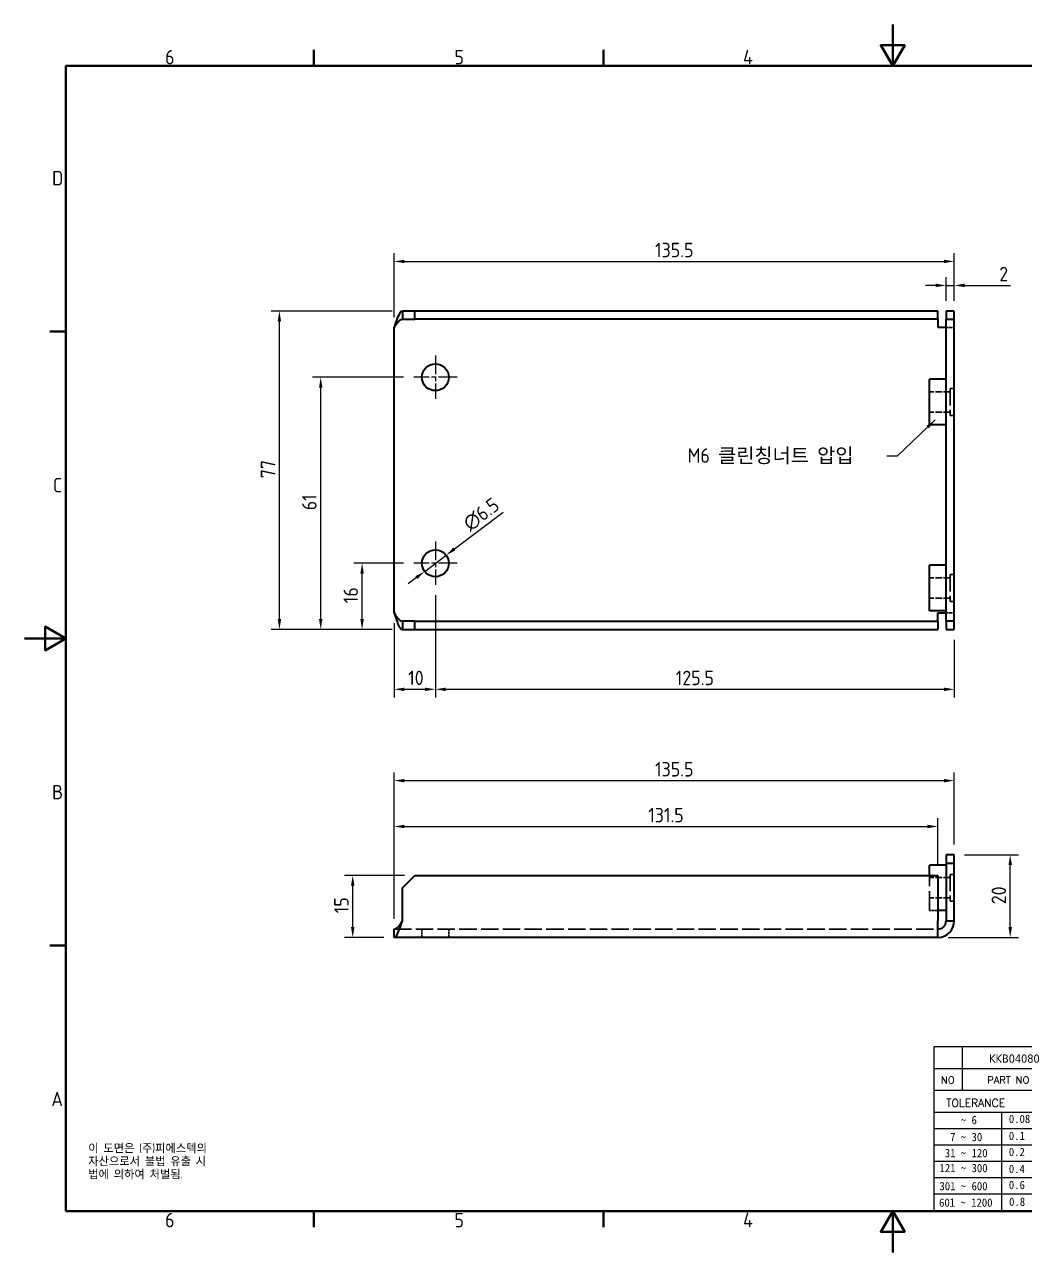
# Model space of a CAD drawing. Header units: millimetres. Extents: x 0 to 420, y 0 to 297.
# Drawn here: x 0 to 242.3, y 0 to 297 of the extents above; entities that cross this region are included whole.
import ezdxf
from ezdxf.enums import TextEntityAlignment as Align

# ---------------------------------------------------------------- set-up
doc = ezdxf.new("R2010")
doc.units = ezdxf.units.MM
doc.linetypes.add('CHAIN', pattern=[0.3543, 0.2362, -0.0295, 0.0591, -0.0295])
doc.linetypes.add('DASHED', pattern=[0.2067, 0.1654, -0.0413])
doc.layers.get('0').update_dxf_attribs({"color": 3, "lineweight": 25})
for name, color, linetype, lineweight in [('가려진 것(ISO)', 2, 'DASHED', 35), ('가시적인 것(ISO)', 3, 'Continuous', 40), ('경계(ISO)', 7, 'Continuous', 70), ('기호(ISO)', 7, 'Continuous', 25), ('제목(ISO)', 7, 'Continuous', 50), ('중심 표식(ISO)', 7, 'Continuous', 25), ('치수(ISO)', 7, 'Continuous', 25), ('해치(ISO)', 7, 'Continuous', 18)]:
    doc.layers.add(name, color=color, linetype=linetype, lineweight=lineweight)
doc.styles.add('HAN_291', font='')
doc.styles.add('HAN_370', font='', dxfattribs={"width": 2})
doc.styles.add('RC_284', font='ROMANC.shx')
doc.styles.add('RC_287', font='ROMANC.shx')
doc.styles.add('RC_292', font='ROMANC.shx')
doc.styles.add('ROMANT_294', font='romant.shx')
doc.styles.add('문자 텍스트_PSTEK_POSCO', font='isocp.shx')
doc.styles.add('치수 텍스트_PSTEK_POSCO', font='isocp.shx')
doc.styles.add('텍스트 스타일198', font='tahoma.ttf')
doc.styles.add('텍스트 스타일333', font='ROMANC.shx', dxfattribs={"width": 0.8})
doc.styles.get('HAN_291').set_extended_font_data('GulimChe')
doc.styles.get('HAN_370').set_extended_font_data('GulimChe')
doc.dimstyles.new('치수_PSTEK_POSCO', dxfattribs={"dimtxt": 3.5, "dimasz": 2.5, "dimexe": 2, "dimexo": 2.5, "dimgap": 1, "dimtad": 1, "dimrnd": 1e-08, "dimdsep": 46, "dimtxsty": '치수 텍스트_PSTEK_POSCO', "dimcen": 0.09, "dimdle": 10, "dimclrd": 7, "dimclre": 7, "dimclrt": 2, "dimadec": 1, "dimazin": 2, "dimtfac": 1, "dimtmove": 0, "dimatfit": 3, "dimfxl": 0, "dimtolj": 1, "dimlwd": -1, "dimlwe": -1, "dimarcsym": 0})
doc.dimstyles.new('치수_PSTEK_POSCO$7', dxfattribs={"dimtxt": 3.5, "dimasz": 2.5, "dimexe": 2, "dimexo": 2.5, "dimgap": 1, "dimtad": 1, "dimrnd": 1e-08, "dimdsep": 46, "dimtxsty": '치수 텍스트_PSTEK_POSCO', "dimcen": 0.09, "dimdle": 10, "dimclrd": 7, "dimclre": 7, "dimclrt": 2, "dimadec": 1, "dimazin": 2, "dimtfac": 1, "dimtmove": 0, "dimatfit": 3, "dimfxl": 0, "dimtolj": 1, "dimlwd": -1, "dimlwe": -1, "dimarcsym": 0})

# ---------------------------------------------------------------- blocks, each defined once
blk = doc.blocks.new('경계 Default Border')
at = {"layer": '경계(ISO)'}
for p, q in [((70, 287), (70, 290.9)), ((140, 287), (140, 290.9)), ((10, 222.75), (6.1, 222.75)), ((10, 74.25), (6.1, 74.25)), ((70, 10), (70, 6.1)), ((140, 10), (140, 6.1))]:
    blk.add_line(p, q, dxfattribs=at)
at = {"layer": '경계(ISO)', "flags": 128}
for points in [[(210, 297), (210, 287), (207.11, 292), (212.89, 292), (210, 287)], [(10, 10), (10, 287), (410, 287), (410, 10), (10, 10)], [(0, 148.5), (10, 148.5), (5, 151.39), (5, 145.61), (10, 148.5)], [(210, 0), (210, 10), (207.11, 5), (212.89, 5), (210, 10)]]:
    blk.add_lwpolyline(points, dxfattribs=at)
at = {"layer": '경계(ISO)', "color": 2, "char_height": 3.5, "attachment_point": 7, "style": '문자 텍스트_PSTEK_POSCO'}
for s, insert in [('6', (34, 287.37)), ('5', (104, 287.37)), ('4', (173.8, 287.4)), ('D', (6.66, 258.09)), ('C', (6.85, 183.84)), ('B', (6.66, 109.59)), ('A', (6.47, 35.37)), ('6', (34, 6.07)), ('5', (104, 6.07)), ('4', (173.8, 6.1))]:
    blk.add_mtext(s, dxfattribs=dict(at, insert=insert))
blk = doc.blocks.new('제목 블록 PSTEK')
for color, points in [(252, [(317.22, 17.06), (322.03, 21.63), (322.28, 21.94), (317.05, 16.98), (318.75, 16.19), (316, 12.72), (316.34, 13), (318.92, 16.27)]), (5, [(321.62, 17.42), (319.53, 18.25), (322.45, 22.02), (317.22, 17.06), (318.92, 16.27), (316.17, 12.8)]), (1, [(324.48, 19.61), (325.24, 19.61), (325.24, 20.26), (321.23, 20.26), (321.23, 19.61), (321.98, 19.61), (321.98, 15.34), (324.48, 15.34)]), (252, [(321.98, 19.61), (321.4, 19.61), (321.4, 19.46), (321.98, 19.46)]), (252, [(324.66, 19.46), (325.42, 19.46), (325.42, 20.11), (325.24, 20.11), (325.24, 19.61), (324.48, 19.61), (324.48, 15.34), (322.16, 15.34), (322.16, 15.19), (324.66, 15.19)]), (1, [(329.23, 20.26), (325.66, 20.26), (325.66, 15.34), (329.36, 15.34), (329.36, 15.99), (328.11, 15.99), (328.11, 17.56), (329.23, 17.56), (329.23, 18.26), (328.11, 18.26), (328.11, 19.61), (329.23, 19.61)]), (252, [(328.29, 19.46), (329.41, 19.46), (329.41, 20.11), (329.23, 20.11), (329.23, 19.61), (328.11, 19.61), (328.11, 18.26), (328.29, 18.26)]), (252, [(328.29, 17.42), (329.41, 17.42), (329.41, 18.11), (329.23, 18.11), (329.23, 17.56), (328.11, 17.56), (328.11, 15.99), (328.29, 15.99)]), (1, [(332.33, 20.26), (329.86, 20.26), (329.86, 15.34), (332.33, 15.34), (332.33, 17.43), (333.07, 15.34), (335.49, 15.34), (334.25, 19.31), (335.44, 20.26), (334.31, 20.26), (332.33, 19)]), (252, [(332.51, 20.11), (332.33, 20.11), (332.33, 19), (332.51, 19.11)]), (252, [(335.62, 20.11), (335.25, 20.11), (334.25, 19.31), (335.49, 15.34), (333.2, 15.34), (333.25, 15.19), (335.66, 15.19), (334.43, 19.16)]), (252, [(329.54, 15.85), (329.36, 15.85), (329.36, 15.34), (325.83, 15.34), (325.83, 15.19), (329.54, 15.19)]), (252, [(332.51, 16.93), (332.33, 17.43), (332.33, 15.34), (330.04, 15.34), (330.04, 15.19), (332.51, 15.19)])]:
    blk.add_hatch(color=color).paths.add_polyline_path(points)
h = blk.add_hatch(color=1)
edge = h.paths.add_edge_path(flags=0)
edge.add_line((314.22, 19.61), (314.22, 17))
edge.add_line((314.22, 17), (314.35, 17))
edge.add_arc((314.35, 17.65), 0.651, 270, 360)
edge.add_line((315, 17.65), (315, 18.96))
edge.add_arc((314.35, 18.96), 0.651, 0, 90)
edge.add_line((314.35, 19.61), (314.22, 19.61))
edge = h.paths.add_edge_path()
edge.add_arc((314.98, 18.29), 1.97, 270, 450)
edge.add_line((314.98, 20.26), (311.77, 20.26))
edge.add_line((311.77, 20.26), (311.77, 15.34))
edge.add_line((311.77, 15.34), (314.22, 15.34))
edge.add_line((314.22, 15.34), (314.22, 16.32))
edge.add_line((314.22, 16.32), (314.98, 16.32))
h = blk.add_hatch(color=252)
edge = h.paths.add_edge_path()
edge.add_arc((314.98, 18.29), 1.97, 270, 406.8279)
edge.add_arc((315.16, 18.14), 1.97, -90, 53.561, ccw=False)
edge.add_line((315.16, 16.17), (314.4, 16.17))
edge.add_line((314.4, 16.17), (314.4, 15.19))
edge.add_line((314.4, 15.19), (311.94, 15.19))
edge.add_line((311.94, 15.19), (311.94, 15.34))
edge.add_line((311.94, 15.34), (314.22, 15.34))
edge.add_line((314.22, 15.34), (314.22, 16.32))
edge.add_line((314.22, 16.32), (314.98, 16.32))
h = blk.add_hatch(color=252)
edge = h.paths.add_edge_path()
edge.add_line((314.4, 19.46), (314.53, 19.46))
edge.add_arc((314.53, 18.81), 0.651, 60.4189, 90, ccw=False)
edge.add_arc((314.35, 18.96), 0.651, 39.9699, 90)
edge.add_line((314.35, 19.61), (314.22, 19.61))
edge.add_line((314.22, 19.61), (314.22, 17))
edge.add_line((314.22, 17), (314.35, 17))
edge.add_arc((314.35, 17.65), 0.651, 270, 274.6931)
edge.add_line((314.4, 17), (314.4, 19.46))
at = {"layer": '해치(ISO)', "true_color": 0x27d1fc}
h = blk.add_hatch(color=140, dxfattribs=at)
edge = h.paths.add_edge_path()
edge.add_ellipse((330.37, 20.16), major_axis=(9.1, 0), ratio=0.40699, start_angle=301.3098, end_angle=507.7437)
edge.add_ellipse((331.53, 20.46), major_axis=(-9.82, 0), ratio=0.39426, start_angle=111.5121, end_angle=334.4703, ccw=False)
edge.add_line((335.14, 16.86), (335.1, 16.99))
at = {"color": 180}
for p, q in [((182.48, 11.79), (182.48, 51.57)), ((182.48, 51.57), (372.48, 51.57)), ((189.27, 51.57), (189.27, 41.01)), ((215.22, 41.01), (215.22, 51.57)), ((280.88, 51.57), (280.88, 41.01)), ((310.09, 51.57), (310.09, 41.01)), ((316.9, 51.57), (316.9, 41.01)), ((338.46, 51.57), (338.46, 41.01)), ((372.48, 51.57), (372.48, 11.79)), ((182.48, 46.29), (372.48, 46.29)), ((182.48, 41.01), (206.45, 41.01)), ((222.94, 11.79), (222.94, 41.01)), ((239.43, 11.79), (239.43, 41.01)), ((255.92, 11.79), (255.92, 41.01)), ((268.69, 41.01), (268.69, 30.45)), ((280.88, 41.01), (280.88, 25.17)), ((310.09, 41.01), (310.09, 11.79)), ((182.48, 35.73), (206.45, 35.73)), ((198.86, 12.03), (198.86, 35.73)), ((206.45, 35.73), (372.48, 35.73)), ((182.48, 31.78), (206.45, 31.78)), ((255.92, 30.45), (372.48, 30.45)), ((182.48, 27.83), (206.45, 27.83)), ((182.48, 23.88), (206.45, 23.88)), ((255.92, 25.17), (372.48, 25.17)), ((268.69, 25.17), (268.69, 11.79)), ((182.48, 19.93), (206.45, 19.93)), ((255.92, 19.89), (310.09, 19.89)), ((182.48, 15.98), (206.45, 15.98)), ((206.45, 16.74), (255.92, 16.74)), ((182.48, 11.79), (372.48, 11.79))]:
    blk.add_line(p, q, dxfattribs=at)
at = {"color": 7, "lineweight": 50}
for p, q in [((206.45, 11.79), (206.45, 41.01)), ((206.45, 41.01), (372.48, 41.01))]:
    blk.add_line(p, q, dxfattribs=at)
at = {"color": 7}
for p, q in [((322.28, 21.94), (317.05, 16.98)), ((322.45, 22.02), (317.22, 17.06)), ((317.22, 17.06), (322.03, 21.63)), ((319.53, 18.25), (322.45, 22.02)), ((322.03, 21.63), (322.28, 21.94)), ((314.98, 20.26), (311.77, 20.26)), ((311.77, 20.26), (311.77, 15.34)), ((314.98, 20.26), (311.77, 20.26)), ((311.77, 20.26), (311.77, 15.34)), ((314.22, 17), (314.22, 19.61)), ((314.22, 19.61), (314.35, 19.61)), ((314.35, 19.61), (314.22, 19.61)), ((314.22, 19.61), (314.22, 17)), ((314.22, 17), (314.22, 19.61)), ((314.22, 19.61), (314.35, 19.61)), ((314.4, 19.46), (314.53, 19.46)), ((314.4, 17), (314.4, 19.46)), ((315, 18.96), (315, 17.65)), ((315, 18.96), (315, 17.65)), ((321.62, 17.42), (319.53, 18.25)), ((325.24, 20.26), (321.23, 20.26)), ((321.23, 20.26), (321.23, 19.61)), ((325.24, 20.26), (321.23, 20.26)), ((321.23, 20.26), (321.23, 19.61)), ((321.23, 19.61), (321.98, 19.61)), ((321.23, 19.61), (321.98, 19.61)), ((321.4, 19.61), (321.4, 19.46)), ((321.98, 19.61), (321.4, 19.61)), ((321.4, 19.46), (321.98, 19.46)), ((321.98, 19.61), (321.98, 15.34)), ((321.98, 19.46), (321.98, 19.61)), ((321.98, 19.61), (321.98, 15.34)), ((324.48, 19.61), (325.24, 19.61)), ((324.48, 15.34), (324.48, 19.61)), ((325.24, 19.61), (324.48, 19.61)), ((324.48, 19.61), (324.48, 15.34)), ((324.48, 19.61), (325.24, 19.61)), ((324.48, 15.34), (324.48, 19.61)), ((324.66, 19.46), (325.42, 19.46)), ((324.66, 15.19), (324.66, 19.46)), ((325.24, 19.61), (325.24, 20.26)), ((325.24, 19.61), (325.24, 20.26)), ((325.42, 20.11), (325.24, 20.11)), ((325.24, 20.11), (325.24, 19.61)), ((325.42, 19.46), (325.42, 20.11)), ((329.23, 20.26), (325.66, 20.26)), ((325.66, 20.26), (325.66, 15.34)), ((325.66, 20.26), (325.66, 15.34)), ((329.23, 20.26), (325.66, 20.26)), ((328.11, 18.26), (328.11, 19.61)), ((328.11, 19.61), (329.23, 19.61)), ((329.23, 19.61), (328.11, 19.61)), ((328.11, 19.61), (328.11, 18.26)), ((328.11, 18.26), (328.11, 19.61)), ((328.11, 19.61), (329.23, 19.61)), ((329.23, 18.26), (328.11, 18.26)), ((328.11, 18.26), (328.29, 18.26)), ((329.23, 18.26), (328.11, 18.26)), ((328.29, 18.26), (328.29, 19.46)), ((328.29, 19.46), (329.41, 19.46)), ((329.23, 19.61), (329.23, 20.26)), ((329.23, 19.61), (329.23, 20.26)), ((329.41, 20.11), (329.23, 20.11)), ((329.23, 20.11), (329.23, 19.61)), ((329.23, 17.56), (329.23, 18.26)), ((329.23, 17.56), (329.23, 18.26)), ((329.41, 18.11), (329.23, 18.11)), ((329.23, 18.11), (329.23, 17.56)), ((329.41, 19.46), (329.41, 20.11)), ((329.41, 17.42), (329.41, 18.11)), ((332.33, 20.26), (329.86, 20.26)), ((329.86, 20.26), (329.86, 15.34)), ((329.86, 20.26), (329.86, 15.34)), ((332.33, 20.26), (329.86, 20.26)), ((334.31, 20.26), (332.33, 19)), ((332.33, 19), (332.33, 20.26)), ((334.31, 20.26), (332.33, 19)), ((332.33, 19), (332.33, 20.26)), ((332.51, 20.11), (332.33, 20.11)), ((332.33, 20.11), (332.33, 19)), ((332.33, 19), (332.51, 19.11)), ((332.51, 19.11), (332.51, 20.11)), ((334.25, 19.31), (335.44, 20.26)), ((334.25, 19.31), (335.44, 20.26)), ((335.25, 20.11), (334.25, 19.31)), ((335.49, 15.34), (334.25, 19.31)), ((334.25, 19.31), (335.49, 15.34)), ((335.49, 15.34), (334.25, 19.31)), ((335.44, 20.26), (334.31, 20.26)), ((335.44, 20.26), (334.31, 20.26)), ((334.43, 19.16), (335.62, 20.11)), ((335.66, 15.19), (334.43, 19.16)), ((335.62, 20.11), (335.25, 20.11)), ((311.77, 15.34), (314.22, 15.34)), ((311.77, 15.34), (314.22, 15.34)), ((314.22, 15.34), (311.94, 15.34)), ((311.94, 15.34), (311.94, 15.19)), ((311.94, 15.19), (314.4, 15.19)), ((314.35, 17), (314.22, 17)), ((314.22, 17), (314.35, 17)), ((314.35, 17), (314.22, 17)), ((314.22, 16.32), (314.98, 16.32)), ((314.22, 15.34), (314.22, 16.32)), ((314.98, 16.32), (314.22, 16.32)), ((314.22, 16.32), (314.22, 15.34)), ((314.22, 16.32), (314.98, 16.32)), ((314.22, 15.34), (314.22, 16.32)), ((314.4, 16.17), (315.16, 16.17)), ((314.4, 15.19), (314.4, 16.17)), ((318.75, 16.19), (316, 12.72)), ((316.17, 12.8), (321.62, 17.42)), ((318.92, 16.27), (316.17, 12.8)), ((316.34, 13), (318.92, 16.27)), ((317.05, 16.98), (318.75, 16.19)), ((318.92, 16.27), (317.22, 17.06)), ((317.22, 17.06), (318.92, 16.27)), ((321.98, 15.34), (324.48, 15.34)), ((321.98, 15.34), (324.48, 15.34)), ((324.48, 15.34), (322.16, 15.34)), ((322.16, 15.34), (322.16, 15.19)), ((322.16, 15.19), (324.66, 15.19)), ((325.66, 15.34), (329.36, 15.34)), ((325.66, 15.34), (329.36, 15.34)), ((329.36, 15.34), (325.83, 15.34)), ((325.83, 15.34), (325.83, 15.19)), ((325.83, 15.19), (329.54, 15.19)), ((328.11, 17.56), (329.23, 17.56)), ((328.11, 15.99), (328.11, 17.56)), ((329.23, 17.56), (328.11, 17.56)), ((328.11, 17.56), (328.11, 15.99)), ((328.11, 17.56), (329.23, 17.56)), ((328.11, 15.99), (328.11, 17.56)), ((329.36, 15.99), (328.11, 15.99)), ((328.11, 15.99), (328.29, 15.99)), ((329.36, 15.99), (328.11, 15.99)), ((328.29, 15.99), (328.29, 17.42)), ((328.29, 17.42), (329.41, 17.42)), ((329.36, 15.34), (329.36, 15.99)), ((329.36, 15.34), (329.36, 15.99)), ((329.54, 15.85), (329.36, 15.85)), ((329.36, 15.85), (329.36, 15.34)), ((329.54, 15.19), (329.54, 15.85)), ((329.86, 15.34), (332.33, 15.34)), ((329.86, 15.34), (332.33, 15.34)), ((332.33, 15.34), (330.04, 15.34)), ((330.04, 15.34), (330.04, 15.19)), ((330.04, 15.19), (332.51, 15.19)), ((332.33, 17.43), (333.07, 15.34)), ((332.33, 15.34), (332.33, 17.43)), ((332.51, 16.93), (332.33, 17.43)), ((332.33, 17.43), (332.33, 15.34)), ((332.33, 17.43), (333.07, 15.34)), ((332.33, 15.34), (332.33, 17.43)), ((332.51, 15.19), (332.51, 16.93)), ((333.07, 15.34), (335.49, 15.34)), ((333.07, 15.34), (335.49, 15.34)), ((335.49, 15.34), (333.2, 15.34)), ((333.2, 15.34), (333.25, 15.19)), ((333.25, 15.19), (335.66, 15.19)), ((345.04, 17.5), (344.99, 17.69)), ((316, 12.72), (316.34, 13))]:
    blk.add_line(p, q, dxfattribs=at)
at = {"color": 5}
for p, q in [((322.45, 22.02), (317.22, 17.06)), ((319.53, 18.25), (322.45, 22.02)), ((321.62, 17.42), (319.53, 18.25)), ((316.17, 12.8), (321.62, 17.42)), ((318.92, 16.27), (316.17, 12.8)), ((317.22, 17.06), (318.92, 16.27))]:
    blk.add_line(p, q, dxfattribs=at)
at = {"color": 1}
for p, q in [((314.98, 20.26), (311.77, 20.26)), ((311.77, 20.26), (311.77, 15.34)), ((314.22, 17), (314.22, 19.61)), ((314.22, 19.61), (314.35, 19.61)), ((315, 18.96), (315, 17.65)), ((325.24, 20.26), (321.23, 20.26)), ((321.23, 20.26), (321.23, 19.61)), ((321.23, 19.61), (321.98, 19.61)), ((321.98, 19.61), (321.98, 15.34)), ((324.48, 19.61), (325.24, 19.61)), ((324.48, 15.34), (324.48, 19.61)), ((325.24, 19.61), (325.24, 20.26)), ((329.23, 20.26), (325.66, 20.26)), ((325.66, 20.26), (325.66, 15.34)), ((328.11, 18.26), (328.11, 19.61)), ((328.11, 19.61), (329.23, 19.61)), ((329.23, 18.26), (328.11, 18.26)), ((329.23, 19.61), (329.23, 20.26)), ((329.23, 17.56), (329.23, 18.26)), ((332.33, 20.26), (329.86, 20.26)), ((329.86, 20.26), (329.86, 15.34)), ((334.31, 20.26), (332.33, 19)), ((332.33, 19), (332.33, 20.26)), ((334.25, 19.31), (335.44, 20.26)), ((335.49, 15.34), (334.25, 19.31)), ((335.44, 20.26), (334.31, 20.26)), ((311.77, 15.34), (314.22, 15.34)), ((314.35, 17), (314.22, 17)), ((314.22, 16.32), (314.98, 16.32)), ((314.22, 15.34), (314.22, 16.32)), ((321.98, 15.34), (324.48, 15.34)), ((325.66, 15.34), (329.36, 15.34)), ((328.11, 17.56), (329.23, 17.56)), ((328.11, 15.99), (328.11, 17.56)), ((329.36, 15.99), (328.11, 15.99)), ((329.36, 15.34), (329.36, 15.99)), ((329.86, 15.34), (332.33, 15.34)), ((332.33, 17.43), (333.07, 15.34)), ((332.33, 15.34), (332.33, 17.43)), ((333.07, 15.34), (335.49, 15.34))]:
    blk.add_line(p, q, dxfattribs=at)
at = {"color": 7}
for centre, radius, start, end in [((314.35, 18.96), 0.651, 0, 90), ((314.35, 18.96), 0.651, 39.9699, 90), ((314.35, 18.96), 0.651, 0, 90), ((314.53, 18.81), 0.651, 60.4189, 90), ((314.98, 18.29), 1.97, 270, 90), ((314.98, 18.29), 1.97, 270, 90), ((314.98, 18.29), 1.97, 270, 46.8279), ((315.16, 18.14), 1.97, 270, 53.561), ((314.35, 17.65), 0.651, 270, 0), ((314.35, 17.65), 0.651, 270, 0), ((314.35, 17.65), 0.651, 270, 274.6931)]:
    blk.add_arc(centre, radius, start, end, dxfattribs=at)
at = {"color": 1}
for centre, radius, start, end in [((314.35, 18.96), 0.651, 0, 90), ((314.98, 18.29), 1.97, 270, 90), ((314.35, 17.65), 0.651, 270, 0)]:
    blk.add_arc(centre, radius, start, end, dxfattribs=at)
at = {"layer": '제목(ISO)', "lineweight": 18}
blk.add_line((182.48, 35.73), (182.48, 11.79), dxfattribs=at)
at = {"layer": '제목(ISO)'}
for p, q in [((322.28, 21.94), (317.05, 16.98)), ((322.45, 22.02), (317.22, 17.06)), ((317.22, 17.06), (322.03, 21.63)), ((319.53, 18.25), (322.45, 22.02)), ((322.03, 21.63), (322.28, 21.94)), ((314.98, 20.26), (311.77, 20.26)), ((311.77, 20.26), (311.77, 15.34)), ((314.22, 17), (314.22, 19.61)), ((314.22, 19.61), (314.35, 19.61)), ((314.35, 19.61), (314.22, 19.61)), ((314.22, 19.61), (314.22, 17)), ((314.4, 19.46), (314.53, 19.46)), ((314.4, 17), (314.4, 19.46)), ((315, 18.96), (315, 17.65)), ((321.62, 17.42), (319.53, 18.25)), ((325.24, 20.26), (321.23, 20.26)), ((321.23, 20.26), (321.23, 19.61)), ((321.23, 19.61), (321.98, 19.61)), ((321.98, 19.61), (321.4, 19.61)), ((321.4, 19.61), (321.4, 19.46)), ((321.4, 19.46), (321.98, 19.46)), ((321.98, 19.61), (321.98, 15.34)), ((321.98, 19.46), (321.98, 19.61)), ((324.48, 19.61), (325.24, 19.61)), ((324.48, 15.34), (324.48, 19.61)), ((325.24, 19.61), (324.48, 19.61)), ((324.48, 19.61), (324.48, 15.34)), ((324.66, 19.46), (325.42, 19.46)), ((324.66, 15.19), (324.66, 19.46)), ((325.24, 19.61), (325.24, 20.26)), ((325.42, 20.11), (325.24, 20.11)), ((325.24, 20.11), (325.24, 19.61)), ((325.42, 19.46), (325.42, 20.11)), ((329.23, 20.26), (325.66, 20.26)), ((325.66, 20.26), (325.66, 15.34)), ((328.11, 18.26), (328.11, 19.61)), ((328.11, 19.61), (329.23, 19.61)), ((329.23, 19.61), (328.11, 19.61)), ((328.11, 19.61), (328.11, 18.26)), ((329.23, 18.26), (328.11, 18.26)), ((328.11, 18.26), (328.29, 18.26)), ((328.29, 19.46), (329.41, 19.46)), ((328.29, 18.26), (328.29, 19.46)), ((329.23, 19.61), (329.23, 20.26)), ((329.41, 20.11), (329.23, 20.11)), ((329.23, 20.11), (329.23, 19.61)), ((329.23, 17.56), (329.23, 18.26)), ((329.41, 18.11), (329.23, 18.11)), ((329.23, 18.11), (329.23, 17.56)), ((329.41, 19.46), (329.41, 20.11)), ((329.41, 17.42), (329.41, 18.11)), ((332.33, 20.26), (329.86, 20.26)), ((329.86, 20.26), (329.86, 15.34)), ((334.31, 20.26), (332.33, 19)), ((332.33, 19), (332.33, 20.26)), ((332.51, 20.11), (332.33, 20.11)), ((332.33, 20.11), (332.33, 19)), ((332.33, 19), (332.51, 19.11)), ((332.51, 19.11), (332.51, 20.11)), ((334.25, 19.31), (335.44, 20.26)), ((335.25, 20.11), (334.25, 19.31)), ((335.49, 15.34), (334.25, 19.31)), ((334.25, 19.31), (335.49, 15.34)), ((335.44, 20.26), (334.31, 20.26)), ((334.43, 19.16), (335.62, 20.11)), ((335.66, 15.19), (334.43, 19.16)), ((335.62, 20.11), (335.25, 20.11)), ((311.77, 15.34), (314.22, 15.34)), ((314.22, 15.34), (311.94, 15.34)), ((311.94, 15.34), (311.94, 15.19)), ((311.94, 15.19), (314.4, 15.19)), ((314.35, 17), (314.22, 17)), ((314.22, 17), (314.35, 17)), ((314.22, 15.34), (314.22, 16.32)), ((314.22, 16.32), (314.98, 16.32)), ((314.98, 16.32), (314.22, 16.32)), ((314.22, 16.32), (314.22, 15.34)), ((314.4, 15.19), (314.4, 16.17)), ((314.4, 16.17), (315.16, 16.17)), ((318.75, 16.19), (316, 12.72)), ((316.17, 12.8), (321.62, 17.42)), ((318.92, 16.27), (316.17, 12.8)), ((316.34, 13), (318.92, 16.27)), ((317.05, 16.98), (318.75, 16.19)), ((317.22, 17.06), (318.92, 16.27)), ((318.92, 16.27), (317.22, 17.06)), ((321.98, 15.34), (324.48, 15.34)), ((324.48, 15.34), (322.16, 15.34)), ((322.16, 15.34), (322.16, 15.19)), ((322.16, 15.19), (324.66, 15.19)), ((325.66, 15.34), (329.36, 15.34)), ((329.36, 15.34), (325.83, 15.34)), ((325.83, 15.34), (325.83, 15.19)), ((325.83, 15.19), (329.54, 15.19)), ((328.11, 15.99), (328.11, 17.56)), ((328.11, 17.56), (329.23, 17.56)), ((329.23, 17.56), (328.11, 17.56)), ((328.11, 17.56), (328.11, 15.99)), ((329.36, 15.99), (328.11, 15.99)), ((328.11, 15.99), (328.29, 15.99)), ((328.29, 17.42), (329.41, 17.42)), ((328.29, 15.99), (328.29, 17.42)), ((329.36, 15.34), (329.36, 15.99)), ((329.54, 15.85), (329.36, 15.85)), ((329.36, 15.85), (329.36, 15.34)), ((329.54, 15.19), (329.54, 15.85)), ((329.86, 15.34), (332.33, 15.34)), ((332.33, 15.34), (330.04, 15.34)), ((330.04, 15.34), (330.04, 15.19)), ((330.04, 15.19), (332.51, 15.19)), ((332.33, 15.34), (332.33, 17.43)), ((332.33, 17.43), (333.07, 15.34)), ((332.51, 16.93), (332.33, 17.43)), ((332.33, 17.43), (332.33, 15.34)), ((332.51, 15.19), (332.51, 16.93)), ((333.07, 15.34), (335.49, 15.34)), ((335.49, 15.34), (333.2, 15.34)), ((333.2, 15.34), (333.25, 15.19)), ((333.25, 15.19), (335.66, 15.19)), ((316, 12.72), (316.34, 13))]:
    blk.add_line(p, q, dxfattribs=at)
at = {"layer": '제목(ISO)', "color": 4}
blk.add_line((335.14, 16.86), (335.1, 16.99), dxfattribs=at)
at = {"layer": '제목(ISO)'}
for centre, radius, start, end in [((314.35, 18.96), 0.651, 0, 90), ((314.35, 18.96), 0.651, 39.9699, 90), ((314.53, 18.81), 0.651, 60.4189, 90), ((314.98, 18.29), 1.97, 46.8279, 90), ((314.98, 18.29), 1.97, 270, 46.8279), ((314.98, 18.29), 1.97, 270, 46.8279), ((315.16, 18.14), 1.97, 270, 53.561), ((314.35, 17.65), 0.651, 270, 0), ((314.35, 17.65), 0.651, 270, 274.6931)]:
    blk.add_arc(centre, radius, start, end, dxfattribs=at)
at = {"layer": '제목(ISO)', "color": 4}
for centre, major_axis, ratio, start_param, end_param in [((331.53, 20.46), (9.82, 0), 0.39426, 5.087845, 8.9792), ((330.37, 20.16), (9.1, 0), 0.40699, 5.258849, 8.861799)]:
    blk.add_ellipse(centre, major_axis=major_axis, ratio=ratio, start_param=start_param, end_param=end_param, dxfattribs=at)
at = {"color": 2}
for s, height, style, p in [('COLOR/FINISH', 1.7424, 'RC_284', (317.77, 42.62)), ('NO', 1.742, 'RC_284', (184.14, 42.62)), ('PART NO', 1.742, 'RC_284', (195.34, 42.62)), ('DESCRIPTION', 1.7424, 'RC_284', (240.4, 42.62)), ("Q'TY", 1.742, 'RC_284', (310.14, 42.62)), ('REMARK', 1.742, 'RC_284', (348.35, 42.62)), (' TOLERANCE', 1.9, 'RC_287', (184.09, 37.01)), ('DRAWN', 1.9, 'RC_287', (208.98, 37.01)), ('CHECKED', 1.9, 'RC_287', (223.69, 37.01)), ('APPROVED', 1.9, 'RC_287', (239.78, 37.01)), ('UNIT', 1.742, 'RC_284', (259.17, 37.34)), ('SCALE', 1.742, 'RC_284', (270.29, 37.34)), ('MODEL NAME', 2.178, 'RC_292', (284.1, 37.25)), ('    ~ 6', 2, 'HAN_291', (183.77, 32.82)), ('0.08', 2, 'HAN_291', (200.55, 33.1)), ('mm', 1.742, 'RC_284', (259.65, 32.35)), ('PART NAME', 2.178, 'RC_292', (285.14, 32.03)), ('  7 ~ 30', 2, 'HAN_291', (183.77, 28.71)), ('0.1', 2, 'HAN_291', (200.55, 28.99)), (' 31 ~ 120', 2, 'HAN_291', (183.77, 24.83)), ('0.2', 2, 'HAN_291', (200.55, 25.11)), (' DWG NO.', 2.178, 'RC_292', (284.81, 26.75)), ('121 ~ 300', 2, 'HAN_291', (183.77, 21.21)), ('0.4', 2, 'HAN_291', (200.55, 21)), ('SIZE', 1.742, 'RC_284', (259.17, 21.69)), ('REFERENCE', 2.178, 'RC_292', (278.27, 21.43)), ('301 ~ 600', 2, 'HAN_291', (183.77, 16.83)), ('0.6', 2, 'HAN_291', (200.55, 17.12)), ('0.8', 2, 'HAN_291', (200.61, 13.06)), ('601 ~ 1200', 2, 'HAN_291', (183.68, 12.85))]:
    blk.add_text(s, height=height, dxfattribs=dict(at, style=style)).set_placement(p)
at = {"color": 2, "style": 'RC_284'}
blk.add_text('MATERIAL', height=1.742, dxfattribs=at).set_placement((295.48, 43.65), align=Align.MIDDLE_CENTER)
at = {"color": 7, "style": '텍스트 스타일333', "width": 0.8}
blk.add_text('N/S', height=2, dxfattribs=at).set_placement((274.78, 33.09), align=Align.MIDDLE_CENTER)
at = {"color": 2, "style": '텍스트 스타일333', "width": 0.8}
blk.add_text('3rd ANGLE PROJ.', height=2, dxfattribs=at).set_placement((256.84, 26.76))
at = {"color": 7, "style": 'ROMANT_294'}
for s, p in [('POWER', (342.83, 20.97)), ('SYSTEM', (342.83, 17.33)), ('TECHNOLOGY', (342.83, 13.57))]:
    blk.add_text(s, height=2.7, dxfattribs=at).set_placement(p)
at = {"color": 7, "insert": (320.85, 14.21), "char_height": 1.4, "attachment_point": 1, "line_spacing_factor": 0.332, "style": 'HAN_370'}
blk.add_mtext('\\fHY견고딕|b0|i0;\\H1.4000;피에스텍', dxfattribs=at)
at = {"layer": '제목(ISO)', "style": '텍스트 스타일198'}
for tag, p in [('부품_번호_001', (195.79, 47.68)), ('설명_001', (232.2, 47.92)), ('재질_001', (290.6, 47.93)), ("3._Q'TY_001", (312.76, 47.93)), ('질량\\P3;_001', (350.3, 48.16)), ('1._MODEL_NAME_001', (326.02, 37.52)), ('제목_001', (335.53, 32.12)), ('설계자_001', (209.94, 25.23)), ('부품_번호_001', (334.45, 26.81)), ('프로젝트_001', (278.97, 18.44)), ('작성_날짜_001', (207.65, 13.27)), ('시트_크기_001', (260.81, 14.84)), ('프로젝트_002', (271.14, 15.01)), ('프로젝트_003', (272.4, 11.55))]:
    blk.add_attdef(tag, p, '', height=2, dxfattribs=at)
for tag, p in [('4._COLOR', (327.68, 48.93)), ('점검자', (231.18, 26.23)), ('엔지니어링_승인자', (247.67, 26.23)), ('점검_날짜', (231.18, 14.27)), ('엔지니어링_승인_날짜', (247.67, 14.27))]:
    blk.add_attdef(tag, text='', height=2, dxfattribs=at).set_placement(p, align=Align.MIDDLE_CENTER)
blk = doc.blocks.new('*D22')
at = {"layer": 'Defpoints', "color": 0, "transparency": 16777216}
for p in [(81.64, 166.7), (94.13, 166.7), (91.38, 150.7)]:
    blk.add_point(p, dxfattribs=at)
at = {"layer": '치수(ISO)', "color": 7, "transparency": 16777216}
for p, q in [((91.63, 166.7), (79.64, 166.7)), ((81.64, 153.2), (81.64, 164.2)), ((88.88, 150.7), (79.64, 150.7))]:
    blk.add_line(p, q, dxfattribs=at)
for points in [[(81.22, 164.2), (82.06, 164.2), (81.64, 166.7)], [(81.22, 153.2), (82.06, 153.2), (81.64, 150.7)]]:
    blk.add_solid(points, dxfattribs=at)
at = {"layer": '치수(ISO)', "color": 2, "transparency": 16777216, "insert": (78.89, 157.04), "char_height": 3.5, "attachment_point": 4, "rotation": 90, "style": '치수 텍스트_PSTEK_POSCO'}
blk.add_mtext('\\A1;16', dxfattribs=at)
blk = doc.blocks.new('*D23')
at = {"layer": 'Defpoints', "color": 0, "transparency": 16777216}
for p in [(71.64, 211.7), (94.13, 211.7), (91.38, 150.7)]:
    blk.add_point(p, dxfattribs=at)
at = {"layer": '치수(ISO)', "color": 7, "transparency": 16777216}
for p, q in [((91.63, 211.7), (69.64, 211.7)), ((71.64, 153.2), (71.64, 209.2)), ((88.88, 150.7), (69.64, 150.7))]:
    blk.add_line(p, q, dxfattribs=at)
for points in [[(71.22, 209.2), (72.06, 209.2), (71.64, 211.7)], [(71.22, 153.2), (72.06, 153.2), (71.64, 150.7)]]:
    blk.add_solid(points, dxfattribs=at)
at = {"layer": '치수(ISO)', "color": 2, "transparency": 16777216, "insert": (68.89, 179.52), "char_height": 3.5, "attachment_point": 4, "rotation": 90, "style": '치수 텍스트_PSTEK_POSCO'}
blk.add_mtext('\\A1;61', dxfattribs=at)
blk = doc.blocks.new('*D24')
at = {"layer": 'Defpoints', "color": 0, "transparency": 16777216}
for p in [(61.64, 227.7), (91.38, 227.7), (91.38, 150.7)]:
    blk.add_point(p, dxfattribs=at)
at = {"layer": '치수(ISO)', "color": 7, "transparency": 16777216}
for p, q in [((88.88, 227.7), (59.64, 227.7)), ((61.64, 153.2), (61.64, 225.2)), ((88.88, 150.7), (59.64, 150.7))]:
    blk.add_line(p, q, dxfattribs=at)
for points in [[(61.22, 225.2), (62.06, 225.2), (61.64, 227.7)], [(61.22, 153.2), (62.06, 153.2), (61.64, 150.7)]]:
    blk.add_solid(points, dxfattribs=at)
at = {"layer": '치수(ISO)', "color": 2, "transparency": 16777216, "insert": (58.89, 187.28), "char_height": 3.5, "attachment_point": 4, "rotation": 90, "style": '치수 텍스트_PSTEK_POSCO'}
blk.add_mtext('\\A1;77', dxfattribs=at)
blk = doc.blocks.new('*D25')
at = {"layer": 'Defpoints', "color": 0, "transparency": 16777216}
for p in [(224.88, 239.71), (224.88, 227.7), (89.38, 223.7)]:
    blk.add_point(p, dxfattribs=at)
at = {"layer": '치수(ISO)', "color": 7, "transparency": 16777216}
for p, q in [((89.38, 226.2), (89.38, 241.71)), ((224.88, 230.2), (224.88, 241.71)), ((91.88, 239.71), (222.38, 239.71))]:
    blk.add_line(p, q, dxfattribs=at)
for points in [[(91.88, 240.12), (91.88, 239.29), (89.38, 239.71)], [(222.38, 240.12), (222.38, 239.29), (224.88, 239.71)]]:
    blk.add_solid(points, dxfattribs=at)
at = {"layer": '치수(ISO)', "color": 2, "transparency": 16777216, "insert": (152.51, 242.46), "char_height": 3.5, "attachment_point": 4, "style": '치수 텍스트_PSTEK_POSCO'}
blk.add_mtext('\\A1;135.5', dxfattribs=at)
blk = doc.blocks.new('*D26')
at = {"layer": 'Defpoints', "color": 0, "transparency": 16777216}
for p in [(99.38, 161.45), (89.38, 154.7), (99.38, 136.21)]:
    blk.add_point(p, dxfattribs=at)
at = {"layer": '치수(ISO)', "color": 7, "transparency": 16777216}
for p, q in [((99.38, 158.95), (99.38, 134.21)), ((89.38, 152.2), (89.38, 134.21)), ((91.88, 136.21), (96.88, 136.21))]:
    blk.add_line(p, q, dxfattribs=at)
for points in [[(91.88, 136.62), (91.88, 135.79), (89.38, 136.21)], [(96.88, 136.62), (96.88, 135.79), (99.38, 136.21)]]:
    blk.add_solid(points, dxfattribs=at)
at = {"layer": '치수(ISO)', "color": 2, "transparency": 16777216, "insert": (92.79, 138.96), "char_height": 3.5, "attachment_point": 4, "style": '치수 텍스트_PSTEK_POSCO'}
blk.add_mtext('\\A1;10', dxfattribs=at)
blk = doc.blocks.new('*D27')
at = {"layer": 'Defpoints', "color": 0, "transparency": 16777216}
for p in [(99.38, 161.45), (224.88, 150.7), (224.88, 136.21)]:
    blk.add_point(p, dxfattribs=at)
at = {"layer": '치수(ISO)', "color": 7, "transparency": 16777216}
for p, q in [((99.38, 158.95), (99.38, 134.21)), ((224.88, 148.2), (224.88, 134.21)), ((101.88, 136.21), (222.38, 136.21))]:
    blk.add_line(p, q, dxfattribs=at)
for points in [[(101.88, 136.62), (101.88, 135.79), (99.38, 136.21)], [(222.38, 136.62), (222.38, 135.79), (224.88, 136.21)]]:
    blk.add_solid(points, dxfattribs=at)
at = {"layer": '치수(ISO)', "color": 2, "transparency": 16777216, "insert": (157.52, 138.96), "char_height": 3.5, "attachment_point": 4, "style": '치수 텍스트_PSTEK_POSCO'}
blk.add_mtext('\\A1;125.5', dxfattribs=at)
blk = doc.blocks.new('*D28')
at = {"layer": 'Defpoints', "color": 0, "transparency": 16777216}
for p in [(101.97, 168.66), (96.79, 164.74)]:
    blk.add_point(p, dxfattribs=at)
at = {"layer": '치수(ISO)', "color": 7, "transparency": 16777216}
for p, q in [((103.97, 170.17), (115.75, 179.06)), ((96.79, 164.74), (101.97, 168.66)), ((94.79, 163.24), (92.8, 161.73))]:
    blk.add_line(p, q, dxfattribs=at)
for points in [[(103.72, 170.5), (104.22, 169.83), (101.97, 168.66)], [(94.54, 163.57), (95.04, 162.91), (96.79, 164.74)]]:
    blk.add_solid(points, dxfattribs=at)
at = {"layer": '치수(ISO)', "color": 2, "transparency": 16777216, "insert": (106.75, 175.71), "char_height": 3.5, "attachment_point": 4, "rotation": 37.0479, "style": '치수 텍스트_PSTEK_POSCO'}
blk.add_mtext('\\A1;∅6.5', dxfattribs=at)
blk = doc.blocks.new('*D34')
at = {"layer": 'Defpoints', "color": 0, "transparency": 16777216}
for p in [(79.38, 91.2), (94.38, 91.2), (89.38, 76.2)]:
    blk.add_point(p, dxfattribs=at)
at = {"layer": '치수(ISO)', "color": 7, "transparency": 16777216}
for p, q in [((91.88, 91.2), (77.38, 91.2)), ((79.38, 78.7), (79.38, 88.7)), ((86.88, 76.2), (77.38, 76.2))]:
    blk.add_line(p, q, dxfattribs=at)
for points in [[(78.96, 88.7), (79.8, 88.7), (79.38, 91.2)], [(78.96, 78.7), (79.8, 78.7), (79.38, 76.2)]]:
    blk.add_solid(points, dxfattribs=at)
at = {"layer": '치수(ISO)', "color": 2, "transparency": 16777216, "insert": (76.63, 82.05), "char_height": 3.5, "attachment_point": 4, "rotation": 90, "style": '치수 텍스트_PSTEK_POSCO'}
blk.add_mtext('\\A1;15', dxfattribs=at)
blk = doc.blocks.new('*D35')
at = {"layer": 'Defpoints', "color": 0, "transparency": 16777216}
for p in [(224.88, 96.2), (238.4, 96.2), (220.88, 76.2)]:
    blk.add_point(p, dxfattribs=at)
at = {"layer": '치수(ISO)', "color": 7, "transparency": 16777216}
for p, q in [((227.38, 96.2), (240.4, 96.2)), ((238.4, 78.7), (238.4, 93.7)), ((223.38, 76.2), (240.4, 76.2))]:
    blk.add_line(p, q, dxfattribs=at)
for points in [[(237.99, 93.7), (238.82, 93.7), (238.4, 96.2)], [(237.99, 78.7), (238.82, 78.7), (238.4, 76.2)]]:
    blk.add_solid(points, dxfattribs=at)
at = {"layer": '치수(ISO)', "color": 2, "transparency": 16777216, "insert": (235.65, 84.23), "char_height": 3.5, "attachment_point": 4, "rotation": 90, "style": '치수 텍스트_PSTEK_POSCO'}
blk.add_mtext('\\A1;20', dxfattribs=at)
blk = doc.blocks.new('*D36')
at = {"layer": 'Defpoints', "color": 0, "transparency": 16777216}
for p in [(220.88, 103.03), (220.88, 91.2), (89.38, 78.2)]:
    blk.add_point(p, dxfattribs=at)
at = {"layer": '치수(ISO)', "color": 7, "transparency": 16777216}
for p, q in [((89.38, 80.7), (89.38, 105.03)), ((220.88, 93.7), (220.88, 105.03)), ((91.88, 103.03), (218.38, 103.03))]:
    blk.add_line(p, q, dxfattribs=at)
for points in [[(91.88, 103.45), (91.88, 102.62), (89.38, 103.03)], [(218.38, 103.45), (218.38, 102.62), (220.88, 103.03)]]:
    blk.add_solid(points, dxfattribs=at)
at = {"layer": '치수(ISO)', "color": 2, "transparency": 16777216, "insert": (150.86, 105.78), "char_height": 3.5, "attachment_point": 4, "style": '치수 텍스트_PSTEK_POSCO'}
blk.add_mtext('\\A1;131.5', dxfattribs=at)
blk = doc.blocks.new('*D37')
at = {"layer": 'Defpoints', "color": 0, "transparency": 16777216}
for p in [(224.88, 114.12), (224.88, 96.2), (89.38, 78.2)]:
    blk.add_point(p, dxfattribs=at)
at = {"layer": '치수(ISO)', "color": 7, "transparency": 16777216}
for p, q in [((89.38, 80.7), (89.38, 116.12)), ((224.88, 98.7), (224.88, 116.12)), ((91.88, 114.12), (222.38, 114.12))]:
    blk.add_line(p, q, dxfattribs=at)
for points in [[(91.88, 114.53), (91.88, 113.7), (89.38, 114.12)], [(222.38, 114.53), (222.38, 113.7), (224.88, 114.12)]]:
    blk.add_solid(points, dxfattribs=at)
at = {"layer": '치수(ISO)', "color": 2, "transparency": 16777216, "insert": (152.51, 116.87), "char_height": 3.5, "attachment_point": 4, "style": '치수 텍스트_PSTEK_POSCO'}
blk.add_mtext('\\A1;135.5', dxfattribs=at)
blk = doc.blocks.new('*D38')
at = {"layer": 'Defpoints', "color": 0, "transparency": 16777216}
for p in [(222.88, 233.9), (222.88, 227.7), (224.88, 227.7)]:
    blk.add_point(p, dxfattribs=at)
at = {"layer": '치수(ISO)', "color": 7, "transparency": 16777216}
for p, q in [((222.88, 230.2), (222.88, 235.9)), ((224.88, 230.2), (224.88, 235.9)), ((220.38, 233.9), (217.88, 233.9)), ((222.88, 233.9), (224.88, 233.9)), ((227.38, 233.9), (238.46, 233.9))]:
    blk.add_line(p, q, dxfattribs=at)
for points in [[(220.38, 234.32), (220.38, 233.49), (222.88, 233.9)], [(227.38, 234.32), (227.38, 233.49), (224.88, 233.9)]]:
    blk.add_solid(points, dxfattribs=at)
at = {"layer": '치수(ISO)', "color": 2, "transparency": 16777216, "insert": (235.76, 236.65), "char_height": 3.5, "attachment_point": 4, "style": '치수 텍스트_PSTEK_POSCO'}
blk.add_mtext('\\A1;2', dxfattribs=at)

msp = doc.modelspace()

# ---------------------------------------------------------------- linework, layer by layer
at = {"layer": '가려진 것(ISO)', "ltscale": 3.809293}
for p, q in [((222.88, 223.702), (224.88, 223.702)), ((222.88, 154.702), (224.88, 154.702)), ((220.88, 82.697), (218.88, 82.697)), ((96.13, 76.197), (96.13, 78.197)), ((102.63, 76.197), (102.63, 78.197))]:
    msp.add_line(p, q, dxfattribs=at)
at = {"layer": '가려진 것(ISO)', "ltscale": 9.523383}
for p, q in [((223.88, 208.161), (218.88, 208.161)), ((223.88, 203.244), (218.88, 203.244)), ((223.88, 163.161), (218.88, 163.161)), ((223.88, 158.244), (218.88, 158.244)), ((223.88, 90.655), (218.88, 90.655)), ((223.88, 85.738), (218.88, 85.738))]:
    msp.add_line(p, q, dxfattribs=at)
at = {"layer": '가려진 것(ISO)', "ltscale": 24.698055}
for p, q in [((223.88, 208.952), (223.88, 202.452)), ((223.88, 163.952), (223.88, 157.452)), ((223.88, 91.447), (223.88, 84.947))]:
    msp.add_line(p, q, dxfattribs=at)
at = {"layer": '가려진 것(ISO)', "ltscale": 1.904597}
for p, q in [((223.88, 208.952), (224.88, 208.952)), ((223.88, 202.452), (224.88, 202.452)), ((223.88, 163.952), (224.88, 163.952)), ((223.88, 157.452), (224.88, 157.452)), ((223.88, 91.447), (224.88, 91.447)), ((223.88, 84.947), (224.88, 84.947))]:
    msp.add_line(p, q, dxfattribs=at)
at = {"layer": '가려진 것(ISO)', "ltscale": 28.574026}
msp.add_line((218.88, 82.697), (218.88, 91.197), dxfattribs=at)
at = {"layer": '가려진 것(ISO)', "ltscale": 25.447508}
msp.add_line((89.38, 78.197), (220.88, 78.197), dxfattribs=at)
at = {"layer": '가시적인 것(ISO)'}
for p, q in [((94.38, 227.702), (91.38, 227.702)), ((91.38, 227.702), (91.38, 225.702)), ((94.38, 225.702), (94.38, 227.702)), ((220.88, 227.702), (94.38, 227.702)), ((220.88, 225.702), (220.88, 227.702)), ((224.88, 227.702), (222.88, 227.702)), ((222.88, 227.702), (222.88, 225.702)), ((224.88, 225.702), (224.88, 227.702)), ((89.38, 154.702), (89.38, 223.702)), ((91.38, 225.702), (94.38, 225.702)), ((220.88, 225.702), (94.38, 225.702)), ((220.88, 225.702), (220.88, 223.702)), ((222.88, 223.702), (220.88, 223.702)), ((222.88, 225.702), (224.88, 225.702)), ((222.88, 152.702), (222.88, 225.702)), ((224.88, 152.702), (224.88, 225.702)), ((218.88, 200.202), (218.88, 211.202)), ((222.88, 211.202), (218.88, 211.202)), ((222.88, 200.202), (218.88, 200.202)), ((218.88, 155.202), (218.88, 166.202)), ((222.88, 166.202), (218.88, 166.202)), ((222.88, 155.202), (218.88, 155.202)), ((220.88, 152.702), (220.88, 154.702)), ((220.88, 154.702), (222.88, 154.702)), ((94.38, 152.702), (91.38, 152.702)), ((91.38, 152.702), (91.38, 150.702)), ((94.38, 150.702), (94.38, 152.702)), ((94.38, 152.702), (220.88, 152.702)), ((220.88, 152.702), (220.88, 150.702)), ((224.88, 152.702), (222.88, 152.702)), ((222.88, 152.702), (222.88, 150.702)), ((224.88, 150.702), (224.88, 152.702)), ((91.38, 150.702), (94.38, 150.702)), ((94.38, 150.702), (220.88, 150.702)), ((222.88, 150.702), (224.88, 150.702)), ((224.88, 96.197), (222.88, 96.197)), ((222.88, 96.197), (222.88, 94.197)), ((224.88, 94.197), (224.88, 96.197)), ((218.88, 91.197), (218.88, 93.697)), ((222.88, 93.697), (218.88, 93.697)), ((222.88, 94.197), (224.88, 94.197)), ((222.88, 94.197), (222.88, 80.197)), ((224.88, 80.197), (224.88, 94.197)), ((91.38, 88.197), (94.38, 91.197)), ((94.38, 91.197), (220.88, 91.197)), ((220.88, 91.197), (220.88, 80.197)), ((91.38, 80.197), (91.38, 88.197)), ((222.88, 82.697), (220.88, 82.697)), ((220.88, 76.197), (220.88, 80.197)), ((222.88, 80.197), (224.88, 80.197)), ((89.38, 76.197), (89.38, 78.197)), ((220.88, 76.197), (89.38, 76.197))]:
    msp.add_line(p, q, dxfattribs=at)
for centre in [(99.38, 211.702), (99.38, 166.702)]:
    msp.add_circle(centre, 3.25, dxfattribs=at)
for radius in [4, 2]:
    msp.add_arc((220.88, 80.197), radius, 270, 0, dxfattribs=at)
for points, knots in [([(91.38, 227.702), (90.96, 227.702), (90.539, 227), (90.119, 225.897), (89.873, 225.249), (89.626, 224.476), (89.38, 223.702)], [0, 0, 0, 0, 0.9901161, 0.9901161, 0.9901161, 1.5707963, 1.5707963, 1.5707963, 1.5707963]), ([(89.38, 223.702), (89.88, 224.487), (90.379, 225.249), (90.879, 225.549), (91.046, 225.65), (91.213, 225.702), (91.38, 225.702)], [0, 0, 0, 0, 1.1774531, 1.1774531, 1.1774531, 1.5707963, 1.5707963, 1.5707963, 1.5707963]), ([(89.38, 154.702), (89.8, 153.382), (90.22, 152.082), (90.641, 151.358), (90.887, 150.933), (91.133, 150.702), (91.38, 150.702)], [0, 0, 0, 0, 0.9901161, 0.9901161, 0.9901161, 1.5707963, 1.5707963, 1.5707963, 1.5707963]), ([(89.38, 154.702), (89.88, 153.917), (90.379, 153.156), (90.879, 152.855), (91.046, 152.754), (91.213, 152.702), (91.38, 152.702)], [0, 0, 0, 0, 1.1774531, 1.1774531, 1.1774531, 1.5707963, 1.5707963, 1.5707963, 1.5707963]), ([(89.38, 76.197), (89.8, 76.197), (90.22, 76.898), (90.641, 78.002), (90.887, 78.649), (91.133, 79.422), (91.38, 80.197)], [0, 0, 0, 0, 0.9901161, 0.9901161, 0.9901161, 1.5707963, 1.5707963, 1.5707963, 1.5707963]), ([(89.38, 78.197), (89.88, 78.197), (90.379, 78.705), (90.879, 79.43), (91.046, 79.672), (91.213, 79.934), (91.38, 80.197)], [0, 0, 0, 0, 1.1774531, 1.1774531, 1.1774531, 1.5707963, 1.5707963, 1.5707963, 1.5707963])]:
    msp.add_open_spline(points, degree=3, knots=knots, dxfattribs=at)
at = {"layer": '중심 표식(ISO)', "linetype": 'CHAIN', "ltscale": 19.051651}
for p, q in [((99.38, 216.952), (99.38, 206.452)), ((104.63, 211.702), (94.13, 211.702)), ((99.38, 171.952), (99.38, 161.452)), ((104.63, 166.702), (94.13, 166.702))]:
    msp.add_line(p, q, dxfattribs=at)

# ---------------------------------------------------------------- block references
msp.add_blockref('경계 Default Border', (0, 0))
ref = msp.add_blockref('제목 블록 PSTEK', (37.524, -1.791))
ref.add_attrib('설계자_001', 'HKWAG', (247.464, 23.443), dxfattribs={"layer": '제목(ISO)', "height": 2, "style": '텍스트 스타일198'})
ref.add_attrib('프로젝트_001', '2021_컨버터_DC', (316.499, 16.647), dxfattribs={"layer": '제목(ISO)', "height": 2, "style": '텍스트 스타일198'})
ref.add_attrib('시트_크기_001', 'A3', (298.331, 13.047), dxfattribs={"layer": '제목(ISO)', "height": 2, "style": '텍스트 스타일198'})
ref.add_attrib("3._Q'TY_001", '3', (350.282, 46.134), dxfattribs={"layer": '제목(ISO)', "height": 2, "style": '텍스트 스타일198'})
ref.add_attrib('작성_날짜_001', '2021-09-04', (245.175, 11.475), dxfattribs={"layer": '제목(ISO)', "height": 2, "style": '텍스트 스타일198'})
ref.add_attrib('재질_001', 'AL 5052', (328.124, 46.134), dxfattribs={"layer": '제목(ISO)', "height": 2, "style": '텍스트 스타일198'})
ref.add_attrib('부품_번호_001', 'KKB04080', (371.974, 25.014), dxfattribs={"layer": '제목(ISO)', "height": 2, "style": '텍스트 스타일198'})
ref.add_attrib('1._MODEL_NAME_001', 'DC 85kW_85kV_1000mA', (363.542, 35.731), dxfattribs={"layer": '제목(ISO)', "height": 2, "style": '텍스트 스타일198'})
ref.add_attrib('질량\\P3;_001', '0.081 kg', (387.829, 46.373), dxfattribs={"layer": '제목(ISO)', "height": 2, "style": '텍스트 스타일198'})
ref.add_attrib('설명_001', 'AL5052 t=2*20*77*135.5', (269.726, 46.131), dxfattribs={"layer": '제목(ISO)', "height": 2, "style": '텍스트 스타일198'})
ref.add_attrib('부품_번호_001', 'KKB04080', (233.315, 45.889), dxfattribs={"layer": '제목(ISO)', "height": 2, "style": '텍스트 스타일198'})
ref.add_attrib('제목_001', 'BRACKET', (373.059, 30.33), dxfattribs={"layer": '제목(ISO)', "height": 2, "style": '텍스트 스타일198'})
ref.add_attrib('프로젝트_002', '85kW_85kV_1000mA 집진기_', (308.663, 13.223), dxfattribs={"layer": '제목(ISO)', "height": 2, "style": '텍스트 스타일198'})
ref.add_attrib('프로젝트_003', '피에스솔루텍_부산패션단지', (309.92, 9.759), dxfattribs={"layer": '제목(ISO)', "height": 2, "style": '텍스트 스타일198'})

# ---------------------------------------------------------------- texts
at = {"layer": '기호(ISO)', "color": 2, "insert": (160.403, 192.573), "char_height": 3.5, "width": 47.15197, "attachment_point": 4, "style": '치수 텍스트_PSTEK_POSCO'}
msp.add_mtext('{\\fISOCP|b0|i0;\\H3.5000;M6 클린칭너트 압입}', dxfattribs=at)
at = {"layer": '기호(ISO)', "color": 7, "insert": (15.395, 26.228), "char_height": 2, "width": 51.24014, "attachment_point": 1, "line_spacing_factor": 0.944221, "style": '문자 텍스트_PSTEK_POSCO'}
msp.add_mtext('{이 도면은 (주)피에스텍의\\P자산으로서 불법 유출 시 \\P법에 의하여 처벌됨.}', dxfattribs=at)

# ---------------------------------------------------------------- dimensions: what is measured, and where the dimension line sits
at = {"layer": '치수(ISO)', "color": 7}
for base, p1, p2, picture, middle in [((224.88, 239.708), (89.38, 223.702), (224.88, 227.702), '*D25', (157.13, 239.708)), ((224.88, 114.116), (89.38, 78.197), (224.88, 96.197), '*D37', (157.13, 114.116)), ((220.88, 103.034), (89.38, 78.197), (220.88, 91.197), '*D36', (155.13, 103.034))]:
    dim = msp.add_linear_dim(base=base, p1=p1, p2=p2, dimstyle='치수_PSTEK_POSCO', override={"dimdec": 2, "dimtp": 0, "dimtm": 0, "dimtdec": 2, "dimtofl": 0, "dimatfit": 1}, dxfattribs=at)
    dim.commit()
    dim.dimension.update_dxf_attribs({"geometry": picture, "text_midpoint": middle, "dimtype": 160})
for base, p1, p2, angle, override, picture, middle in [((222.88, 233.903), (224.88, 227.702), (222.88, 227.702), 180, {"dimdec": 2, "dimtp": 0, "dimtm": 0, "dimtdec": 2, "dimtofl": 1, "dimatfit": 1}, '*D38', (236.61, 233.903)), ((61.641, 227.702), (91.38, 150.702), (91.38, 227.702), 90, {"dimdec": 2, "dimtp": 0, "dimtm": 0, "dimtdec": 2, "dimtofl": 0, "dimatfit": 1}, '*D24', (61.641, 189.202)), ((71.641, 211.702), (91.38, 150.702), (94.13, 211.702), 90, {"dimdec": 2, "dimtp": 0, "dimtm": 0, "dimtdec": 2, "dimtofl": 0, "dimatfit": 1}, '*D23', (71.641, 181.202)), ((81.641, 166.702), (91.38, 150.702), (94.13, 166.702), 90, {"dimdec": 2, "dimtp": 0, "dimtm": 0, "dimtdec": 2, "dimtofl": 0, "dimatfit": 1}, '*D22', (81.641, 158.702)), ((99.38, 136.205), (89.38, 154.702), (99.38, 161.452), 180, {"dimdec": 2, "dimtp": 0, "dimtm": 0, "dimtdec": 2, "dimtofl": 0, "dimatfit": 1}, '*D26', (94.37, 136.205)), ((224.88, 136.205), (99.38, 161.452), (224.88, 150.702), 180, {"dimdec": 2, "dimtp": 0, "dimtm": 0, "dimtdec": 2, "dimtofl": 0, "dimatfit": 1}, '*D27', (162.14, 136.205)), ((238.404, 96.197), (220.88, 76.197), (224.88, 96.197), 90, {"dimdec": 2, "dimtp": 0, "dimtm": 0, "dimtdec": 2, "dimtofl": 0, "dimatfit": 1}, '*D35', (238.404, 86.197)), ((79.38, 91.197), (89.38, 76.197), (94.38, 91.197), 90, {"dimdec": 2, "dimtp": 0, "dimtm": 0, "dimtdec": 2, "dimtofl": 0, "dimatfit": 1}, '*D34', (79.38, 83.697))]:
    dim = msp.add_linear_dim(base=base, p1=p1, p2=p2, angle=angle, dimstyle='치수_PSTEK_POSCO', override=override, dxfattribs=at)
    dim.commit()
    dim.dimension.update_dxf_attribs({"geometry": picture, "text_midpoint": middle, "dimtype": 160})
dim = msp.add_diameter_dim_2p(p1=(96.786, 164.744), p2=(101.974, 168.66), dimstyle='치수_PSTEK_POSCO', override={"dimdec": 2, "dimlfac": 1, "dimtp": 0, "dimtm": 0, "dimtdec": 2, "dimatfit": 2}, dxfattribs=at)
dim.commit()
dim.dimension.update_dxf_attribs({"geometry": '*D28', "text_midpoint": (111.677, 175.985), "dimtype": 163})

# ---------------------------------------------------------------- leaders
at = {"layer": '기호(ISO)', "color": 7, "annotation_type": 0, "has_hookline": 1, "hookline_direction": 1, "text_width": 41.312}
msp.add_leader([(220.246, 201.379), (211.055, 192.573), (208.555, 192.573)], dimstyle='치수_PSTEK_POSCO$7', override={"dimtad": 0}, dxfattribs=at)

doc.saveas('drawing.dxf')
